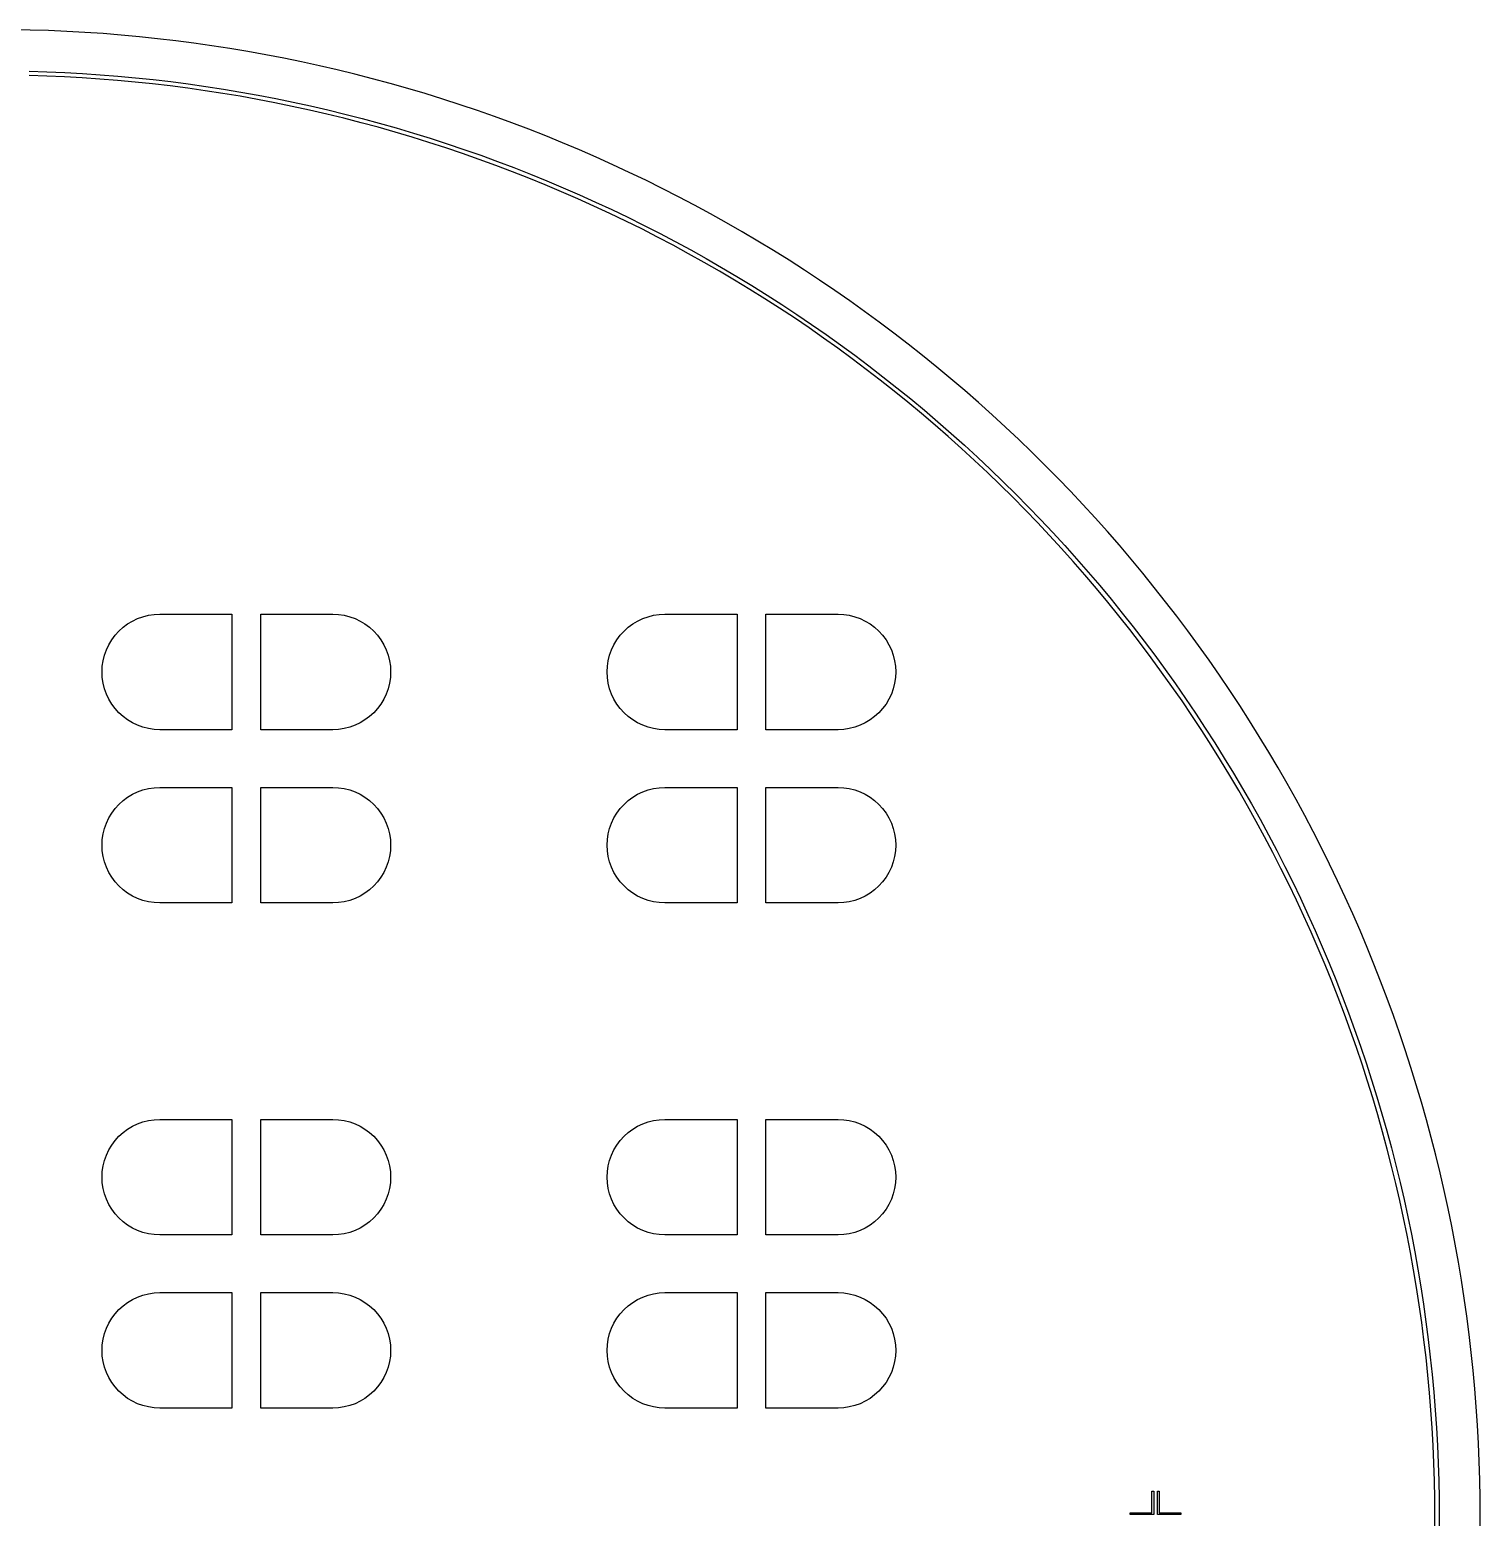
# Model space of a CAD drawing. Extents: x -17 to 84, y -19 to 84.
# Drawn here: x 33.5 to 83.8, y 32.2 to 83.7 of the extents above; entities that cross this region are included whole.
import ezdxf

# ---------------------------------------------------------------- set-up
doc = ezdxf.new("R2010")
doc.units = 0

msp = doc.modelspace()

# ---------------------------------------------------------------- linework, layer by layer
for p, q in [((33.5139, 83.7345), (32.882, 83.7461)), ((34.1456, 83.7151), (33.5139, 83.7345)), ((34.777, 83.688), (34.1456, 83.7151)), ((35.408, 83.6531), (34.777, 83.688)), ((36.0386, 83.6105), (35.408, 83.6531)), ((36.6685, 83.5601), (36.0386, 83.6105)), ((37.2979, 83.502), (36.6685, 83.5601)), ((37.9264, 83.4362), (37.2979, 83.502)), ((38.5541, 83.3627), (37.9264, 83.4362)), ((39.1809, 83.2815), (38.5541, 83.3627)), ((39.8066, 83.1926), (39.1809, 83.2815)), ((40.4312, 83.096), (39.8066, 83.1926)), ((41.0545, 82.9918), (40.4312, 83.096)), ((41.6765, 82.8799), (41.0545, 82.9918)), ((42.2971, 82.7604), (41.6765, 82.8799)), ((42.9162, 82.6333), (42.2971, 82.7604)), ((43.5337, 82.4987), (42.9162, 82.6333)), ((44.1495, 82.3564), (43.5337, 82.4987)), ((34.0876, 82.1412), (33.4752, 82.16)), ((33.4789, 82.3099), (34.0931, 82.2911)), ((34.6997, 82.1149), (34.0876, 82.1412)), ((34.0931, 82.2911), (34.7071, 82.2647)), ((35.3114, 82.081), (34.6997, 82.1149)), ((34.7071, 82.2647), (35.3206, 82.2308)), ((35.9227, 82.0397), (35.3114, 82.081)), ((35.3206, 82.2308), (35.9337, 82.1893)), ((36.5334, 81.9909), (35.9227, 82.0397)), ((35.9337, 82.1893), (36.5463, 82.1404)), ((37.1435, 81.9346), (36.5334, 81.9909)), ((36.5463, 82.1404), (37.1582, 82.0839)), ((37.7528, 81.8708), (37.1435, 81.9346)), ((37.1582, 82.0839), (37.7694, 82.0199)), ((37.7694, 82.0199), (38.3797, 81.9484)), ((38.3797, 81.9484), (38.9891, 81.8694)), ((44.7635, 82.2066), (44.1495, 82.3564)), ((45.3756, 82.0493), (44.7635, 82.2066)), ((45.9857, 81.8845), (45.3756, 82.0493)), ((38.3613, 81.7995), (37.7528, 81.8708)), ((38.9689, 81.7208), (38.3613, 81.7995)), ((39.5755, 81.6346), (38.9689, 81.7208)), ((38.9891, 81.8694), (39.5975, 81.783)), ((40.181, 81.541), (39.5755, 81.6346)), ((39.5975, 81.783), (40.2048, 81.6891)), ((40.7853, 81.44), (40.181, 81.541)), ((40.2048, 81.6891), (40.8109, 81.5878)), ((41.3883, 81.3315), (40.7853, 81.44)), ((40.8109, 81.5878), (41.4157, 81.479)), ((41.4157, 81.479), (42.0191, 81.3628)), ((46.5938, 81.7122), (45.9857, 81.8845)), ((47.1996, 81.5324), (46.5938, 81.7122)), ((47.8033, 81.3453), (47.1996, 81.5324)), ((41.9899, 81.2157), (41.3883, 81.3315)), ((42.59, 81.0925), (41.9899, 81.2157)), ((42.0191, 81.3628), (42.6211, 81.2392)), ((43.1886, 80.9619), (42.59, 81.0925)), ((42.6211, 81.2392), (43.2215, 81.1083)), ((43.7856, 80.824), (43.1886, 80.9619)), ((43.2215, 81.1083), (43.8202, 80.97)), ((43.8202, 80.97), (44.4172, 80.8243)), ((48.4046, 81.1507), (47.8033, 81.3453)), ((49.0035, 80.9488), (48.4046, 81.1507)), ((49.5998, 80.7395), (49.0035, 80.9488)), ((44.3808, 80.6788), (43.7856, 80.824)), ((44.9742, 80.5263), (44.3808, 80.6788)), ((44.4172, 80.8243), (45.0124, 80.6713)), ((45.5656, 80.3665), (44.9742, 80.5263)), ((45.0124, 80.6713), (45.6056, 80.5111)), ((45.6056, 80.5111), (46.1969, 80.3436)), ((50.1936, 80.5229), (49.5998, 80.7395)), ((50.7846, 80.2991), (50.1936, 80.5229)), ((46.1551, 80.1995), (45.5656, 80.3665)), ((46.7425, 80.0252), (46.1551, 80.1995)), ((46.1969, 80.3436), (46.786, 80.1688)), ((47.3276, 79.8438), (46.7425, 80.0252)), ((46.786, 80.1688), (47.3729, 79.9868)), ((47.3729, 79.9868), (47.9576, 79.7976)), ((51.3728, 80.0681), (50.7846, 80.2991)), ((51.9582, 79.8298), (51.3728, 80.0681)), ((47.9106, 79.6552), (47.3276, 79.8438)), ((48.4911, 79.4594), (47.9106, 79.6552)), ((47.9576, 79.7976), (48.5399, 79.6013)), ((49.0692, 79.2566), (48.4911, 79.4594)), ((48.5399, 79.6013), (49.1198, 79.3978)), ((49.1198, 79.3978), (49.6971, 79.1872)), ((52.5406, 79.5844), (51.9582, 79.8298)), ((53.1199, 79.3318), (52.5406, 79.5844)), ((49.6448, 79.0466), (49.0692, 79.2566)), ((50.2178, 78.8297), (49.6448, 79.0466)), ((49.6971, 79.1872), (50.2717, 78.9696)), ((50.2717, 78.9696), (50.8437, 78.7449)), ((53.6961, 79.0721), (53.1199, 79.3318)), ((54.2691, 78.8055), (53.6961, 79.0721)), ((50.788, 78.6057), (50.2178, 78.8297)), ((51.3555, 78.3747), (50.788, 78.6057)), ((50.8437, 78.7449), (51.4129, 78.5133)), ((51.92, 78.1367), (51.3555, 78.3747)), ((51.4129, 78.5133), (51.9791, 78.2746)), ((54.8387, 78.5317), (54.2691, 78.8055)), ((55.405, 78.2511), (54.8387, 78.5317)), ((52.4817, 77.8919), (51.92, 78.1367)), ((51.9791, 78.2746), (52.5424, 78.0291)), ((53.0402, 77.6402), (52.4817, 77.8919)), ((52.5424, 78.0291), (53.1027, 77.7766)), ((55.9677, 77.9634), (55.405, 78.2511)), ((56.5269, 77.6689), (55.9677, 77.9634)), ((53.5957, 77.3817), (53.0402, 77.6402)), ((53.1027, 77.7766), (53.6598, 77.5173)), ((54.1479, 77.1163), (53.5957, 77.3817)), ((53.6598, 77.5173), (54.2137, 77.2511)), ((57.0825, 77.3676), (56.5269, 77.6689)), ((57.6342, 77.0595), (57.0825, 77.3676)), ((54.6968, 76.8442), (54.1479, 77.1163)), ((54.2137, 77.2511), (54.7643, 76.9782)), ((55.2424, 76.5654), (54.6968, 76.8442)), ((54.7643, 76.9782), (55.3115, 76.6985)), ((58.1822, 76.7446), (57.6342, 77.0595)), ((55.7845, 76.2799), (55.2424, 76.5654)), ((55.3115, 76.6985), (55.8552, 76.4122)), ((56.323, 75.9878), (55.7845, 76.2799)), ((55.8552, 76.4122), (56.3953, 76.1192)), ((58.7263, 76.423), (58.1822, 76.7446)), ((59.2664, 76.0948), (58.7263, 76.423)), ((56.8579, 75.6891), (56.323, 75.9878)), ((56.3953, 76.1192), (56.9319, 75.8196)), ((56.9319, 75.8196), (57.4647, 75.5134)), ((59.8024, 75.7599), (59.2664, 76.0948)), ((60.3342, 75.4186), (59.8024, 75.7599)), ((57.3891, 75.3838), (56.8579, 75.6891)), ((57.9166, 75.0721), (57.3891, 75.3838)), ((57.4647, 75.5134), (57.9937, 75.2008)), ((60.8619, 75.0707), (60.3342, 75.4186)), ((58.4401, 74.7539), (57.9166, 75.0721)), ((57.9937, 75.2008), (58.5188, 74.8816)), ((58.9597, 74.4293), (58.4401, 74.7539)), ((58.5188, 74.8816), (59.04, 74.556)), ((61.3852, 74.7163), (60.8619, 75.0707)), ((61.9041, 74.3556), (61.3852, 74.7163)), ((59.4753, 74.0984), (58.9597, 74.4293)), ((59.04, 74.556), (59.5571, 74.2241)), ((59.5571, 74.2241), (60.0702, 73.8858)), ((62.4186, 73.9885), (61.9041, 74.3556)), ((59.9868, 73.7611), (59.4753, 74.0984)), ((60.4942, 73.4176), (59.9868, 73.7611)), ((60.0702, 73.8858), (60.579, 73.5413)), ((62.9285, 73.6152), (62.4186, 73.9885)), ((60.9972, 73.0679), (60.4942, 73.4176)), ((60.579, 73.5413), (61.0836, 73.1906)), ((61.0836, 73.1906), (61.5838, 72.8336)), ((63.4338, 73.2356), (62.9285, 73.6152)), ((63.9344, 72.8498), (63.4338, 73.2356)), ((61.496, 72.7121), (60.9972, 73.0679)), ((61.9903, 72.3501), (61.496, 72.7121)), ((61.5838, 72.8336), (62.0796, 72.4706)), ((64.4303, 72.458), (63.9344, 72.8498)), ((62.4801, 71.9821), (61.9903, 72.3501)), ((62.0796, 72.4706), (62.571, 72.1015)), ((64.9212, 72.06), (64.4303, 72.458)), ((62.9654, 71.6082), (62.4801, 71.9821)), ((62.571, 72.1015), (63.0577, 71.7264)), ((63.0577, 71.7264), (63.5398, 71.3454)), ((65.4073, 71.6561), (64.9212, 72.06)), ((65.8884, 71.2462), (65.4073, 71.6561)), ((63.4461, 71.2283), (62.9654, 71.6082)), ((63.9221, 70.8425), (63.4461, 71.2283)), ((63.5398, 71.3454), (64.0172, 70.9585)), ((66.3644, 70.8305), (65.8884, 71.2462)), ((64.3933, 70.451), (63.9221, 70.8425)), ((64.0172, 70.9585), (64.4899, 70.5658)), ((66.8353, 70.409), (66.3644, 70.8305)), ((64.8596, 70.0536), (64.3933, 70.451)), ((64.4899, 70.5658), (64.9576, 70.1672)), ((64.9576, 70.1672), (65.4205, 69.763)), ((67.3009, 69.9817), (66.8353, 70.409)), ((65.3211, 69.6506), (64.8596, 70.0536)), ((65.7776, 69.242), (65.3211, 69.6506)), ((65.4205, 69.763), (65.8783, 69.3531)), ((67.7613, 69.5487), (67.3009, 69.9817)), ((66.229, 68.8278), (65.7776, 69.242)), ((65.8783, 69.3531), (66.3311, 68.9377)), ((68.2164, 69.1101), (67.7613, 69.5487)), ((68.666, 68.666), (68.2164, 69.1101)), ((66.6753, 68.408), (66.229, 68.8278)), ((66.3311, 68.9377), (66.7787, 68.5167)), ((69.1101, 68.2164), (68.666, 68.666)), ((67.1164, 67.9828), (66.6753, 68.408)), ((66.7787, 68.5167), (67.2212, 68.0902)), ((67.2212, 68.0902), (67.6584, 67.6584)), ((69.5487, 67.7613), (69.1101, 68.2164)), ((67.5523, 67.5523), (67.1164, 67.9828)), ((67.9828, 67.1164), (67.5523, 67.5523)), ((67.6584, 67.6584), (68.0902, 67.2212)), ((69.9817, 67.3009), (69.5487, 67.7613)), ((68.408, 66.6753), (67.9828, 67.1164)), ((68.0902, 67.2212), (68.5167, 66.7787)), ((70.409, 66.8353), (69.9817, 67.3009)), ((68.8278, 66.229), (68.408, 66.6753)), ((68.5167, 66.7787), (68.9377, 66.3311)), ((70.8305, 66.3644), (70.409, 66.8353)), ((69.242, 65.7776), (68.8278, 66.229)), ((68.9377, 66.3311), (69.3531, 65.8783)), ((71.2462, 65.8884), (70.8305, 66.3644)), ((69.6506, 65.3211), (69.242, 65.7776)), ((69.3531, 65.8783), (69.763, 65.4205)), ((71.6561, 65.4073), (71.2462, 65.8884)), ((70.0536, 64.8596), (69.6506, 65.3211)), ((69.763, 65.4205), (70.1672, 64.9576)), ((70.1672, 64.9576), (70.5658, 64.4899)), ((72.06, 64.9212), (71.6561, 65.4073)), ((70.451, 64.3933), (70.0536, 64.8596)), ((70.5658, 64.4899), (70.9585, 64.0172)), ((72.458, 64.4303), (72.06, 64.9212)), ((72.8498, 63.9344), (72.458, 64.4303)), ((70.8425, 63.9221), (70.451, 64.3933)), ((71.2283, 63.4461), (70.8425, 63.9221)), ((70.9585, 64.0172), (71.3454, 63.5398)), ((73.2356, 63.4338), (72.8498, 63.9344)), ((37.2346, 63.3477), (37.4194, 63.4139)), ((37.4194, 63.4139), (37.6098, 63.4616)), ((37.6098, 63.4616), (37.804, 63.4904)), ((37.804, 63.4904), (38, 63.5)), ((38, 63.5), (40.5, 63.5)), ((40.5, 63.5), (40.5, 59.5)), ((41.5, 59.5), (41.5, 63.5)), ((41.5, 63.5), (44, 63.5)), ((44, 63.5), (44.196, 63.4904)), ((44.196, 63.4904), (44.3902, 63.4616)), ((44.3902, 63.4616), (44.5806, 63.4139)), ((44.5806, 63.4139), (44.7654, 63.3477)), ((54.7346, 63.3477), (54.9194, 63.4139)), ((54.9194, 63.4139), (55.1098, 63.4616)), ((55.1098, 63.4616), (55.304, 63.4904)), ((55.304, 63.4904), (55.5, 63.5)), ((55.5, 63.5), (58, 63.5)), ((58, 63.5), (58, 59.5)), ((59, 59.5), (59, 63.5)), ((59, 63.5), (61.5, 63.5)), ((61.5, 63.5), (61.696, 63.4904)), ((61.696, 63.4904), (61.8902, 63.4616)), ((61.8902, 63.4616), (62.0806, 63.4139)), ((62.0806, 63.4139), (62.2654, 63.3477)), ((71.6082, 62.9654), (71.2283, 63.4461)), ((71.3454, 63.5398), (71.7264, 63.0577)), ((73.6152, 62.9285), (73.2356, 63.4338)), ((36.454, 62.7688), (36.5858, 62.9142)), ((36.5858, 62.9142), (36.7312, 63.046)), ((36.7312, 63.046), (36.8889, 63.1629)), ((36.8889, 63.1629), (37.0572, 63.2638)), ((37.0572, 63.2638), (37.2346, 63.3477)), ((44.7654, 63.3477), (44.9428, 63.2638)), ((44.9428, 63.2638), (45.1111, 63.1629)), ((45.1111, 63.1629), (45.2688, 63.046)), ((45.2688, 63.046), (45.4142, 62.9142)), ((45.4142, 62.9142), (45.546, 62.7688)), ((53.954, 62.7688), (54.0858, 62.9142)), ((54.0858, 62.9142), (54.2312, 63.046)), ((54.2312, 63.046), (54.3889, 63.1629)), ((54.3889, 63.1629), (54.5572, 63.2638)), ((54.5572, 63.2638), (54.7346, 63.3477)), ((62.2654, 63.3477), (62.4428, 63.2638)), ((62.4428, 63.2638), (62.6111, 63.1629)), ((62.6111, 63.1629), (62.7688, 63.046)), ((62.7688, 63.046), (62.9142, 62.9142)), ((62.9142, 62.9142), (63.046, 62.7688)), ((71.9821, 62.4801), (71.6082, 62.9654)), ((71.7264, 63.0577), (72.1015, 62.571)), ((73.9885, 62.4186), (73.6152, 62.9285)), ((36.1523, 62.2654), (36.2362, 62.4428)), ((36.2362, 62.4428), (36.3371, 62.6111)), ((36.3371, 62.6111), (36.454, 62.7688)), ((45.546, 62.7688), (45.6629, 62.6111)), ((45.6629, 62.6111), (45.7638, 62.4428)), ((45.7638, 62.4428), (45.8477, 62.2654)), ((53.6523, 62.2654), (53.7362, 62.4428)), ((53.7362, 62.4428), (53.8371, 62.6111)), ((53.8371, 62.6111), (53.954, 62.7688)), ((63.046, 62.7688), (63.1629, 62.6111)), ((63.1629, 62.6111), (63.2638, 62.4428)), ((63.2638, 62.4428), (63.3477, 62.2654)), ((72.3501, 61.9903), (71.9821, 62.4801)), ((72.1015, 62.571), (72.4706, 62.0796)), ((74.3556, 61.9041), (73.9885, 62.4186)), ((36.0096, 61.696), (36.0384, 61.8902)), ((36.0384, 61.8902), (36.0861, 62.0806)), ((36.0861, 62.0806), (36.1523, 62.2654)), ((45.8477, 62.2654), (45.9139, 62.0806)), ((45.9139, 62.0806), (45.9616, 61.8902)), ((45.9616, 61.8902), (45.9904, 61.696)), ((53.5096, 61.696), (53.5384, 61.8902)), ((53.5384, 61.8902), (53.5861, 62.0806)), ((53.5861, 62.0806), (53.6523, 62.2654)), ((63.3477, 62.2654), (63.4139, 62.0806)), ((63.4139, 62.0806), (63.4616, 61.8902)), ((63.4616, 61.8902), (63.4904, 61.696)), ((72.7121, 61.496), (72.3501, 61.9903)), ((72.4706, 62.0796), (72.8336, 61.5838)), ((74.7163, 61.3852), (74.3556, 61.9041)), ((36, 61.5), (36.0096, 61.696)), ((36.0096, 61.304), (36, 61.5)), ((45.9904, 61.696), (46, 61.5)), ((46, 61.5), (45.9904, 61.304)), ((53.5, 61.5), (53.5096, 61.696)), ((53.5096, 61.304), (53.5, 61.5)), ((63.4904, 61.696), (63.5, 61.5)), ((63.5, 61.5), (63.4904, 61.304)), ((73.0679, 60.9972), (72.7121, 61.496)), ((72.8336, 61.5838), (73.1906, 61.0836)), ((75.0707, 60.8619), (74.7163, 61.3852)), ((36.0384, 61.1098), (36.0096, 61.304)), ((36.0861, 60.9194), (36.0384, 61.1098)), ((36.1523, 60.7346), (36.0861, 60.9194)), ((45.9139, 60.9194), (45.8477, 60.7346)), ((45.9616, 61.1098), (45.9139, 60.9194)), ((45.9904, 61.304), (45.9616, 61.1098)), ((53.5384, 61.1098), (53.5096, 61.304)), ((53.5861, 60.9194), (53.5384, 61.1098)), ((53.6523, 60.7346), (53.5861, 60.9194)), ((63.4139, 60.9194), (63.3477, 60.7346)), ((63.4616, 61.1098), (63.4139, 60.9194)), ((63.4904, 61.304), (63.4616, 61.1098)), ((73.4176, 60.4942), (73.0679, 60.9972)), ((73.1906, 61.0836), (73.5413, 60.579)), ((75.4186, 60.3342), (75.0707, 60.8619)), ((36.2362, 60.5572), (36.1523, 60.7346)), ((36.3371, 60.3889), (36.2362, 60.5572)), ((36.454, 60.2312), (36.3371, 60.3889)), ((45.6629, 60.3889), (45.546, 60.2312)), ((45.7638, 60.5572), (45.6629, 60.3889)), ((45.8477, 60.7346), (45.7638, 60.5572)), ((53.7362, 60.5572), (53.6523, 60.7346)), ((53.8371, 60.3889), (53.7362, 60.5572)), ((53.954, 60.2312), (53.8371, 60.3889)), ((63.1629, 60.3889), (63.046, 60.2312)), ((63.2638, 60.5572), (63.1629, 60.3889)), ((63.3477, 60.7346), (63.2638, 60.5572)), ((73.7611, 59.9868), (73.4176, 60.4942)), ((73.5413, 60.579), (73.8858, 60.0702)), ((75.7599, 59.8024), (75.4186, 60.3342)), ((36.5858, 60.0858), (36.454, 60.2312)), ((36.7312, 59.954), (36.5858, 60.0858)), ((36.8889, 59.8371), (36.7312, 59.954)), ((37.0572, 59.7362), (36.8889, 59.8371)), ((45.1111, 59.8371), (44.9428, 59.7362)), ((45.2688, 59.954), (45.1111, 59.8371)), ((45.4142, 60.0858), (45.2688, 59.954)), ((45.546, 60.2312), (45.4142, 60.0858)), ((54.0858, 60.0858), (53.954, 60.2312)), ((54.2312, 59.954), (54.0858, 60.0858)), ((54.3889, 59.8371), (54.2312, 59.954)), ((54.5572, 59.7362), (54.3889, 59.8371)), ((62.6111, 59.8371), (62.4428, 59.7362)), ((62.7688, 59.954), (62.6111, 59.8371)), ((62.9142, 60.0858), (62.7688, 59.954)), ((63.046, 60.2312), (62.9142, 60.0858)), ((74.0984, 59.4753), (73.7611, 59.9868)), ((73.8858, 60.0702), (74.2241, 59.5571)), ((76.0948, 59.2664), (75.7599, 59.8024)), ((37.2346, 59.6523), (37.0572, 59.7362)), ((37.4194, 59.5861), (37.2346, 59.6523)), ((37.6098, 59.5384), (37.4194, 59.5861)), ((37.804, 59.5096), (37.6098, 59.5384)), ((38, 59.5), (37.804, 59.5096)), ((40.5, 59.5), (38, 59.5)), ((44, 59.5), (41.5, 59.5)), ((44.196, 59.5096), (44, 59.5)), ((44.3902, 59.5384), (44.196, 59.5096)), ((44.5806, 59.5861), (44.3902, 59.5384)), ((44.7654, 59.6523), (44.5806, 59.5861)), ((44.9428, 59.7362), (44.7654, 59.6523)), ((54.7346, 59.6523), (54.5572, 59.7362)), ((54.9194, 59.5861), (54.7346, 59.6523)), ((55.1098, 59.5384), (54.9194, 59.5861)), ((55.304, 59.5096), (55.1098, 59.5384)), ((55.5, 59.5), (55.304, 59.5096)), ((58, 59.5), (55.5, 59.5)), ((61.5, 59.5), (59, 59.5)), ((61.696, 59.5096), (61.5, 59.5)), ((61.8902, 59.5384), (61.696, 59.5096)), ((62.0806, 59.5861), (61.8902, 59.5384)), ((62.2654, 59.6523), (62.0806, 59.5861)), ((62.4428, 59.7362), (62.2654, 59.6523)), ((74.4293, 58.9597), (74.0984, 59.4753)), ((74.2241, 59.5571), (74.556, 59.04)), ((76.423, 58.7263), (76.0948, 59.2664)), ((74.7539, 58.4401), (74.4293, 58.9597)), ((74.556, 59.04), (74.8816, 58.5188)), ((75.0721, 57.9166), (74.7539, 58.4401)), ((74.8816, 58.5188), (75.2008, 57.9937)), ((76.7446, 58.1822), (76.423, 58.7263)), ((75.3838, 57.3891), (75.0721, 57.9166)), ((75.2008, 57.9937), (75.5134, 57.4647)), ((77.0595, 57.6342), (76.7446, 58.1822)), ((36.8889, 57.1629), (37.0572, 57.2638)), ((37.0572, 57.2638), (37.2346, 57.3477)), ((37.2346, 57.3477), (37.4194, 57.4139)), ((37.4194, 57.4139), (37.6098, 57.4616)), ((37.6098, 57.4616), (37.804, 57.4904)), ((37.804, 57.4904), (38, 57.5)), ((38, 57.5), (40.5, 57.5)), ((40.5, 57.5), (40.5, 53.5)), ((41.5, 53.5), (41.5, 57.5)), ((41.5, 57.5), (44, 57.5)), ((44, 57.5), (44.196, 57.4904)), ((44.196, 57.4904), (44.3902, 57.4616)), ((44.3902, 57.4616), (44.5806, 57.4139)), ((44.5806, 57.4139), (44.7654, 57.3477)), ((44.7654, 57.3477), (44.9428, 57.2638)), ((44.9428, 57.2638), (45.1111, 57.1629)), ((54.3889, 57.1629), (54.5572, 57.2638)), ((54.5572, 57.2638), (54.7346, 57.3477)), ((54.7346, 57.3477), (54.9194, 57.4139)), ((54.9194, 57.4139), (55.1098, 57.4616)), ((55.1098, 57.4616), (55.304, 57.4904)), ((55.304, 57.4904), (55.5, 57.5)), ((55.5, 57.5), (58, 57.5)), ((58, 57.5), (58, 53.5)), ((59, 53.5), (59, 57.5)), ((59, 57.5), (61.5, 57.5)), ((61.5, 57.5), (61.696, 57.4904)), ((61.696, 57.4904), (61.8902, 57.4616)), ((61.8902, 57.4616), (62.0806, 57.4139)), ((62.0806, 57.4139), (62.2654, 57.3477)), ((62.2654, 57.3477), (62.4428, 57.2638)), ((62.4428, 57.2638), (62.6111, 57.1629)), ((75.6891, 56.8579), (75.3838, 57.3891)), ((75.5134, 57.4647), (75.8196, 56.9319)), ((77.3676, 57.0825), (77.0595, 57.6342)), ((36.3371, 56.6111), (36.454, 56.7688)), ((36.454, 56.7688), (36.5858, 56.9142)), ((36.5858, 56.9142), (36.7312, 57.046)), ((36.7312, 57.046), (36.8889, 57.1629)), ((45.1111, 57.1629), (45.2688, 57.046)), ((45.2688, 57.046), (45.4142, 56.9142)), ((45.4142, 56.9142), (45.546, 56.7688)), ((45.546, 56.7688), (45.6629, 56.6111)), ((53.8371, 56.6111), (53.954, 56.7688)), ((53.954, 56.7688), (54.0858, 56.9142)), ((54.0858, 56.9142), (54.2312, 57.046)), ((54.2312, 57.046), (54.3889, 57.1629)), ((62.6111, 57.1629), (62.7688, 57.046)), ((62.7688, 57.046), (62.9142, 56.9142)), ((62.9142, 56.9142), (63.046, 56.7688)), ((63.046, 56.7688), (63.1629, 56.6111)), ((75.9878, 56.323), (75.6891, 56.8579)), ((75.8196, 56.9319), (76.1192, 56.3953)), ((77.6689, 56.5269), (77.3676, 57.0825)), ((36.0861, 56.0806), (36.1523, 56.2654)), ((36.1523, 56.2654), (36.2362, 56.4428)), ((36.2362, 56.4428), (36.3371, 56.6111)), ((45.6629, 56.6111), (45.7638, 56.4428)), ((45.7638, 56.4428), (45.8477, 56.2654)), ((45.8477, 56.2654), (45.9139, 56.0806)), ((53.5861, 56.0806), (53.6523, 56.2654)), ((53.6523, 56.2654), (53.7362, 56.4428)), ((53.7362, 56.4428), (53.8371, 56.6111)), ((63.1629, 56.6111), (63.2638, 56.4428)), ((63.2638, 56.4428), (63.3477, 56.2654)), ((63.3477, 56.2654), (63.4139, 56.0806)), ((76.2799, 55.7845), (75.9878, 56.323)), ((76.1192, 56.3953), (76.4122, 55.8552)), ((77.9634, 55.9677), (77.6689, 56.5269)), ((36, 55.5), (36.0096, 55.696)), ((36.0096, 55.696), (36.0384, 55.8902)), ((36.0384, 55.8902), (36.0861, 56.0806)), ((45.9139, 56.0806), (45.9616, 55.8902)), ((45.9616, 55.8902), (45.9904, 55.696)), ((45.9904, 55.696), (46, 55.5)), ((53.5, 55.5), (53.5096, 55.696)), ((53.5096, 55.696), (53.5384, 55.8902)), ((53.5384, 55.8902), (53.5861, 56.0806)), ((63.4139, 56.0806), (63.4616, 55.8902)), ((63.4616, 55.8902), (63.4904, 55.696)), ((63.4904, 55.696), (63.5, 55.5)), ((76.5654, 55.2424), (76.2799, 55.7845)), ((76.4122, 55.8552), (76.6985, 55.3115)), ((78.2511, 55.405), (77.9634, 55.9677)), ((36.0096, 55.304), (36, 55.5)), ((36.0384, 55.1098), (36.0096, 55.304)), ((45.9904, 55.304), (45.9616, 55.1098)), ((46, 55.5), (45.9904, 55.304)), ((53.5096, 55.304), (53.5, 55.5)), ((53.5384, 55.1098), (53.5096, 55.304)), ((63.4904, 55.304), (63.4616, 55.1098)), ((63.5, 55.5), (63.4904, 55.304)), ((76.8442, 54.6968), (76.5654, 55.2424)), ((76.6985, 55.3115), (76.9782, 54.7643)), ((78.5317, 54.8387), (78.2511, 55.405)), ((36.0861, 54.9194), (36.0384, 55.1098)), ((36.1523, 54.7346), (36.0861, 54.9194)), ((36.2362, 54.5572), (36.1523, 54.7346)), ((45.8477, 54.7346), (45.7638, 54.5572)), ((45.9139, 54.9194), (45.8477, 54.7346)), ((45.9616, 55.1098), (45.9139, 54.9194)), ((53.5861, 54.9194), (53.5384, 55.1098)), ((53.6523, 54.7346), (53.5861, 54.9194)), ((53.7362, 54.5572), (53.6523, 54.7346)), ((63.3477, 54.7346), (63.2638, 54.5572)), ((63.4139, 54.9194), (63.3477, 54.7346)), ((63.4616, 55.1098), (63.4139, 54.9194)), ((77.1163, 54.1479), (76.8442, 54.6968)), ((76.9782, 54.7643), (77.2511, 54.2137)), ((78.8055, 54.2691), (78.5317, 54.8387)), ((36.3371, 54.3889), (36.2362, 54.5572)), ((36.454, 54.2312), (36.3371, 54.3889)), ((36.5858, 54.0858), (36.454, 54.2312)), ((45.546, 54.2312), (45.4142, 54.0858)), ((45.6629, 54.3889), (45.546, 54.2312)), ((45.7638, 54.5572), (45.6629, 54.3889)), ((53.8371, 54.3889), (53.7362, 54.5572)), ((53.954, 54.2312), (53.8371, 54.3889)), ((54.0858, 54.0858), (53.954, 54.2312)), ((63.046, 54.2312), (62.9142, 54.0858)), ((63.1629, 54.3889), (63.046, 54.2312)), ((63.2638, 54.5572), (63.1629, 54.3889)), ((77.3817, 53.5957), (77.1163, 54.1479)), ((77.2511, 54.2137), (77.5173, 53.6598)), ((79.0721, 53.6961), (78.8055, 54.2691)), ((36.7312, 53.954), (36.5858, 54.0858)), ((36.8889, 53.8371), (36.7312, 53.954)), ((37.0572, 53.7362), (36.8889, 53.8371)), ((37.2346, 53.6523), (37.0572, 53.7362)), ((37.4194, 53.5861), (37.2346, 53.6523)), ((44.7654, 53.6523), (44.5806, 53.5861)), ((44.9428, 53.7362), (44.7654, 53.6523)), ((45.1111, 53.8371), (44.9428, 53.7362)), ((45.2688, 53.954), (45.1111, 53.8371)), ((45.4142, 54.0858), (45.2688, 53.954)), ((54.2312, 53.954), (54.0858, 54.0858)), ((54.3889, 53.8371), (54.2312, 53.954)), ((54.5572, 53.7362), (54.3889, 53.8371)), ((54.7346, 53.6523), (54.5572, 53.7362)), ((54.9194, 53.5861), (54.7346, 53.6523)), ((62.2654, 53.6523), (62.0806, 53.5861)), ((62.4428, 53.7362), (62.2654, 53.6523)), ((62.6111, 53.8371), (62.4428, 53.7362)), ((62.7688, 53.954), (62.6111, 53.8371)), ((62.9142, 54.0858), (62.7688, 53.954)), ((77.6402, 53.0402), (77.3817, 53.5957)), ((77.5173, 53.6598), (77.7766, 53.1027)), ((79.3318, 53.1199), (79.0721, 53.6961)), ((37.6098, 53.5384), (37.4194, 53.5861)), ((37.804, 53.5096), (37.6098, 53.5384)), ((38, 53.5), (37.804, 53.5096)), ((40.5, 53.5), (38, 53.5)), ((44, 53.5), (41.5, 53.5)), ((44.196, 53.5096), (44, 53.5)), ((44.3902, 53.5384), (44.196, 53.5096)), ((44.5806, 53.5861), (44.3902, 53.5384)), ((55.1098, 53.5384), (54.9194, 53.5861)), ((55.304, 53.5096), (55.1098, 53.5384)), ((55.5, 53.5), (55.304, 53.5096)), ((58, 53.5), (55.5, 53.5)), ((61.5, 53.5), (59, 53.5)), ((61.696, 53.5096), (61.5, 53.5)), ((61.8902, 53.5384), (61.696, 53.5096)), ((62.0806, 53.5861), (61.8902, 53.5384)), ((77.7766, 53.1027), (78.0291, 52.5424)), ((79.5844, 52.5406), (79.3318, 53.1199)), ((77.8919, 52.4817), (77.6402, 53.0402)), ((78.1367, 51.92), (77.8919, 52.4817)), ((78.0291, 52.5424), (78.2746, 51.9791)), ((79.8298, 51.9582), (79.5844, 52.5406)), ((78.3747, 51.3555), (78.1367, 51.92)), ((78.2746, 51.9791), (78.5133, 51.4129)), ((80.0681, 51.3728), (79.8298, 51.9582)), ((78.6057, 50.788), (78.3747, 51.3555)), ((78.5133, 51.4129), (78.7449, 50.8437)), ((80.2991, 50.7846), (80.0681, 51.3728)), ((78.8297, 50.2178), (78.6057, 50.788)), ((78.7449, 50.8437), (78.9696, 50.2717)), ((80.5229, 50.1936), (80.2991, 50.7846)), ((79.0466, 49.6448), (78.8297, 50.2178)), ((78.9696, 50.2717), (79.1872, 49.6971)), ((80.7395, 49.5998), (80.5229, 50.1936)), ((79.2566, 49.0692), (79.0466, 49.6448)), ((79.1872, 49.6971), (79.3978, 49.1198)), ((80.9488, 49.0035), (80.7395, 49.5998)), ((79.4594, 48.4911), (79.2566, 49.0692)), ((79.3978, 49.1198), (79.6013, 48.5399)), ((81.1507, 48.4046), (80.9488, 49.0035)), ((79.6552, 47.9106), (79.4594, 48.4911)), ((79.6013, 48.5399), (79.7976, 47.9576)), ((79.7976, 47.9576), (79.9868, 47.3729)), ((81.3453, 47.8033), (81.1507, 48.4046)), ((79.8438, 47.3276), (79.6552, 47.9106)), ((81.5324, 47.1996), (81.3453, 47.8033)), ((80.0252, 46.7425), (79.8438, 47.3276)), ((79.9868, 47.3729), (80.1688, 46.786)), ((81.7122, 46.5938), (81.5324, 47.1996)), ((80.1995, 46.1551), (80.0252, 46.7425)), ((80.1688, 46.786), (80.3436, 46.1969)), ((81.8845, 45.9857), (81.7122, 46.5938)), ((37.2346, 45.8477), (37.4194, 45.9139)), ((37.4194, 45.9139), (37.6098, 45.9616)), ((37.6098, 45.9616), (37.804, 45.9904)), ((37.804, 45.9904), (38, 46)), ((38, 46), (40.5, 46)), ((40.5, 46), (40.5, 42)), ((41.5, 42), (41.5, 46)), ((41.5, 46), (44, 46)), ((44, 46), (44.196, 45.9904)), ((44.196, 45.9904), (44.3902, 45.9616)), ((44.3902, 45.9616), (44.5806, 45.9139)), ((44.5806, 45.9139), (44.7654, 45.8477)), ((54.7346, 45.8477), (54.9194, 45.9139)), ((54.9194, 45.9139), (55.1098, 45.9616)), ((55.1098, 45.9616), (55.304, 45.9904)), ((55.304, 45.9904), (55.5, 46)), ((55.5, 46), (58, 46)), ((58, 46), (58, 42)), ((59, 42), (59, 46)), ((59, 46), (61.5, 46)), ((61.5, 46), (61.696, 45.9904)), ((61.696, 45.9904), (61.8902, 45.9616)), ((61.8902, 45.9616), (62.0806, 45.9139)), ((62.0806, 45.9139), (62.2654, 45.8477)), ((80.3665, 45.5656), (80.1995, 46.1551)), ((80.3436, 46.1969), (80.5111, 45.6056)), ((82.0493, 45.3756), (81.8845, 45.9857)), ((36.454, 45.2688), (36.5858, 45.4142)), ((36.5858, 45.4142), (36.7312, 45.546)), ((36.7312, 45.546), (36.8889, 45.6629)), ((36.8889, 45.6629), (37.0572, 45.7638)), ((37.0572, 45.7638), (37.2346, 45.8477)), ((44.7654, 45.8477), (44.9428, 45.7638)), ((44.9428, 45.7638), (45.1111, 45.6629)), ((45.1111, 45.6629), (45.2688, 45.546)), ((45.2688, 45.546), (45.4142, 45.4142)), ((45.4142, 45.4142), (45.546, 45.2688)), ((53.954, 45.2688), (54.0858, 45.4142)), ((54.0858, 45.4142), (54.2312, 45.546)), ((54.2312, 45.546), (54.3889, 45.6629)), ((54.3889, 45.6629), (54.5572, 45.7638)), ((54.5572, 45.7638), (54.7346, 45.8477)), ((62.2654, 45.8477), (62.4428, 45.7638)), ((62.4428, 45.7638), (62.6111, 45.6629)), ((62.6111, 45.6629), (62.7688, 45.546)), ((62.7688, 45.546), (62.9142, 45.4142)), ((62.9142, 45.4142), (63.046, 45.2688)), ((80.5263, 44.9742), (80.3665, 45.5656)), ((80.5111, 45.6056), (80.6713, 45.0124)), ((82.2066, 44.7635), (82.0493, 45.3756)), ((36.1523, 44.7654), (36.2362, 44.9428)), ((36.2362, 44.9428), (36.3371, 45.1111)), ((36.3371, 45.1111), (36.454, 45.2688)), ((45.546, 45.2688), (45.6629, 45.1111)), ((45.6629, 45.1111), (45.7638, 44.9428)), ((45.7638, 44.9428), (45.8477, 44.7654)), ((53.6523, 44.7654), (53.7362, 44.9428)), ((53.7362, 44.9428), (53.8371, 45.1111)), ((53.8371, 45.1111), (53.954, 45.2688)), ((63.046, 45.2688), (63.1629, 45.1111)), ((63.1629, 45.1111), (63.2638, 44.9428)), ((63.2638, 44.9428), (63.3477, 44.7654)), ((80.6788, 44.3808), (80.5263, 44.9742)), ((80.6713, 45.0124), (80.8243, 44.4172)), ((36.0096, 44.196), (36.0384, 44.3902)), ((36.0384, 44.3902), (36.0861, 44.5806)), ((36.0861, 44.5806), (36.1523, 44.7654)), ((45.8477, 44.7654), (45.9139, 44.5806)), ((45.9139, 44.5806), (45.9616, 44.3902)), ((45.9616, 44.3902), (45.9904, 44.196)), ((53.5096, 44.196), (53.5384, 44.3902)), ((53.5384, 44.3902), (53.5861, 44.5806)), ((53.5861, 44.5806), (53.6523, 44.7654)), ((63.3477, 44.7654), (63.4139, 44.5806)), ((63.4139, 44.5806), (63.4616, 44.3902)), ((63.4616, 44.3902), (63.4904, 44.196)), ((80.824, 43.7856), (80.6788, 44.3808)), ((80.8243, 44.4172), (80.97, 43.8202)), ((82.3564, 44.1495), (82.2066, 44.7635)), ((36, 44), (36.0096, 44.196)), ((36.0096, 43.804), (36, 44)), ((36.0384, 43.6098), (36.0096, 43.804)), ((45.9904, 43.804), (45.9616, 43.6098)), ((45.9904, 44.196), (46, 44)), ((46, 44), (45.9904, 43.804)), ((53.5, 44), (53.5096, 44.196)), ((53.5096, 43.804), (53.5, 44)), ((53.5384, 43.6098), (53.5096, 43.804)), ((63.4904, 43.804), (63.4616, 43.6098)), ((63.4904, 44.196), (63.5, 44)), ((63.5, 44), (63.4904, 43.804)), ((80.97, 43.8202), (81.1083, 43.2215)), ((82.4987, 43.5337), (82.3564, 44.1495)), ((36.0861, 43.4194), (36.0384, 43.6098)), ((36.1523, 43.2346), (36.0861, 43.4194)), ((45.9139, 43.4194), (45.8477, 43.2346)), ((45.9616, 43.6098), (45.9139, 43.4194)), ((53.5861, 43.4194), (53.5384, 43.6098)), ((53.6523, 43.2346), (53.5861, 43.4194)), ((63.4139, 43.4194), (63.3477, 43.2346)), ((63.4616, 43.6098), (63.4139, 43.4194)), ((80.9619, 43.1886), (80.824, 43.7856)), ((82.6333, 42.9162), (82.4987, 43.5337)), ((36.2362, 43.0572), (36.1523, 43.2346)), ((36.3371, 42.8889), (36.2362, 43.0572)), ((36.454, 42.7312), (36.3371, 42.8889)), ((45.6629, 42.8889), (45.546, 42.7312)), ((45.7638, 43.0572), (45.6629, 42.8889)), ((45.8477, 43.2346), (45.7638, 43.0572)), ((53.7362, 43.0572), (53.6523, 43.2346)), ((53.8371, 42.8889), (53.7362, 43.0572)), ((53.954, 42.7312), (53.8371, 42.8889)), ((63.1629, 42.8889), (63.046, 42.7312)), ((63.2638, 43.0572), (63.1629, 42.8889)), ((63.3477, 43.2346), (63.2638, 43.0572)), ((81.0925, 42.59), (80.9619, 43.1886)), ((81.1083, 43.2215), (81.2392, 42.6211)), ((82.7604, 42.2971), (82.6333, 42.9162)), ((36.5858, 42.5858), (36.454, 42.7312)), ((36.7312, 42.454), (36.5858, 42.5858)), ((36.8889, 42.3371), (36.7312, 42.454)), ((37.0572, 42.2362), (36.8889, 42.3371)), ((45.1111, 42.3371), (44.9428, 42.2362)), ((45.2688, 42.454), (45.1111, 42.3371)), ((45.4142, 42.5858), (45.2688, 42.454)), ((45.546, 42.7312), (45.4142, 42.5858)), ((54.0858, 42.5858), (53.954, 42.7312)), ((54.2312, 42.454), (54.0858, 42.5858)), ((54.3889, 42.3371), (54.2312, 42.454)), ((54.5572, 42.2362), (54.3889, 42.3371)), ((62.6111, 42.3371), (62.4428, 42.2362)), ((62.7688, 42.454), (62.6111, 42.3371)), ((62.9142, 42.5858), (62.7688, 42.454)), ((63.046, 42.7312), (62.9142, 42.5858)), ((81.2157, 41.9899), (81.0925, 42.59)), ((81.2392, 42.6211), (81.3628, 42.0191)), ((82.8799, 41.6765), (82.7604, 42.2971)), ((37.2346, 42.1523), (37.0572, 42.2362)), ((37.4194, 42.0861), (37.2346, 42.1523)), ((37.6098, 42.0384), (37.4194, 42.0861)), ((37.804, 42.0096), (37.6098, 42.0384)), ((38, 42), (37.804, 42.0096)), ((40.5, 42), (38, 42)), ((44, 42), (41.5, 42)), ((44.196, 42.0096), (44, 42)), ((44.3902, 42.0384), (44.196, 42.0096)), ((44.5806, 42.0861), (44.3902, 42.0384)), ((44.7654, 42.1523), (44.5806, 42.0861)), ((44.9428, 42.2362), (44.7654, 42.1523)), ((54.7346, 42.1523), (54.5572, 42.2362)), ((54.9194, 42.0861), (54.7346, 42.1523)), ((55.1098, 42.0384), (54.9194, 42.0861)), ((55.304, 42.0096), (55.1098, 42.0384)), ((55.5, 42), (55.304, 42.0096)), ((58, 42), (55.5, 42)), ((61.5, 42), (59, 42)), ((61.696, 42.0096), (61.5, 42)), ((61.8902, 42.0384), (61.696, 42.0096)), ((62.0806, 42.0861), (61.8902, 42.0384)), ((62.2654, 42.1523), (62.0806, 42.0861)), ((62.4428, 42.2362), (62.2654, 42.1523)), ((81.3315, 41.3883), (81.2157, 41.9899)), ((81.3628, 42.0191), (81.479, 41.4157)), ((81.44, 40.7853), (81.3315, 41.3883)), ((81.479, 41.4157), (81.5878, 40.8109)), ((82.9918, 41.0545), (82.8799, 41.6765)), ((81.541, 40.181), (81.44, 40.7853)), ((81.5878, 40.8109), (81.6891, 40.2048)), ((83.096, 40.4312), (82.9918, 41.0545)), ((81.6891, 40.2048), (81.783, 39.5975)), ((83.1926, 39.8066), (83.096, 40.4312)), ((36.8889, 39.6629), (37.0572, 39.7638)), ((37.0572, 39.7638), (37.2346, 39.8477)), ((37.2346, 39.8477), (37.4194, 39.9139)), ((37.4194, 39.9139), (37.6098, 39.9616)), ((37.6098, 39.9616), (37.804, 39.9904)), ((37.804, 39.9904), (38, 40)), ((38, 40), (40.5, 40)), ((40.5, 40), (40.5, 36)), ((41.5, 36), (41.5, 40)), ((41.5, 40), (44, 40)), ((44, 40), (44.196, 39.9904)), ((44.196, 39.9904), (44.3902, 39.9616)), ((44.3902, 39.9616), (44.5806, 39.9139)), ((44.5806, 39.9139), (44.7654, 39.8477)), ((44.7654, 39.8477), (44.9428, 39.7638)), ((44.9428, 39.7638), (45.1111, 39.6629)), ((54.3889, 39.6629), (54.5572, 39.7638)), ((54.5572, 39.7638), (54.7346, 39.8477)), ((54.7346, 39.8477), (54.9194, 39.9139)), ((54.9194, 39.9139), (55.1098, 39.9616)), ((55.1098, 39.9616), (55.304, 39.9904)), ((55.304, 39.9904), (55.5, 40)), ((55.5, 40), (58, 40)), ((58, 40), (58, 36)), ((59, 36), (59, 40)), ((59, 40), (61.5, 40)), ((61.5, 40), (61.696, 39.9904)), ((61.696, 39.9904), (61.8902, 39.9616)), ((61.8902, 39.9616), (62.0806, 39.9139)), ((62.0806, 39.9139), (62.2654, 39.8477)), ((62.2654, 39.8477), (62.4428, 39.7638)), ((62.4428, 39.7638), (62.6111, 39.6629)), ((81.6346, 39.5755), (81.541, 40.181)), ((83.2815, 39.1809), (83.1926, 39.8066)), ((36.3371, 39.1111), (36.454, 39.2688)), ((36.454, 39.2688), (36.5858, 39.4142)), ((36.5858, 39.4142), (36.7312, 39.546)), ((36.7312, 39.546), (36.8889, 39.6629)), ((45.1111, 39.6629), (45.2688, 39.546)), ((45.2688, 39.546), (45.4142, 39.4142)), ((45.4142, 39.4142), (45.546, 39.2688)), ((45.546, 39.2688), (45.6629, 39.1111)), ((53.8371, 39.1111), (53.954, 39.2688)), ((53.954, 39.2688), (54.0858, 39.4142)), ((54.0858, 39.4142), (54.2312, 39.546)), ((54.2312, 39.546), (54.3889, 39.6629)), ((62.6111, 39.6629), (62.7688, 39.546)), ((62.7688, 39.546), (62.9142, 39.4142)), ((62.9142, 39.4142), (63.046, 39.2688)), ((63.046, 39.2688), (63.1629, 39.1111)), ((81.7208, 38.9689), (81.6346, 39.5755)), ((81.783, 39.5975), (81.8694, 38.9891)), ((83.3627, 38.5541), (83.2815, 39.1809)), ((36.0861, 38.5806), (36.1523, 38.7654)), ((36.1523, 38.7654), (36.2362, 38.9428)), ((36.2362, 38.9428), (36.3371, 39.1111)), ((45.6629, 39.1111), (45.7638, 38.9428)), ((45.7638, 38.9428), (45.8477, 38.7654)), ((45.8477, 38.7654), (45.9139, 38.5806)), ((53.5861, 38.5806), (53.6523, 38.7654)), ((53.6523, 38.7654), (53.7362, 38.9428)), ((53.7362, 38.9428), (53.8371, 39.1111)), ((63.1629, 39.1111), (63.2638, 38.9428)), ((63.2638, 38.9428), (63.3477, 38.7654)), ((63.3477, 38.7654), (63.4139, 38.5806)), ((81.7995, 38.3613), (81.7208, 38.9689)), ((81.8694, 38.9891), (81.9484, 38.3797)), ((36, 38), (36.0096, 38.196)), ((36.0096, 38.196), (36.0384, 38.3902)), ((36.0384, 38.3902), (36.0861, 38.5806)), ((45.9139, 38.5806), (45.9616, 38.3902)), ((45.9616, 38.3902), (45.9904, 38.196)), ((45.9904, 38.196), (46, 38)), ((53.5, 38), (53.5096, 38.196)), ((53.5096, 38.196), (53.5384, 38.3902)), ((53.5384, 38.3902), (53.5861, 38.5806)), ((63.4139, 38.5806), (63.4616, 38.3902)), ((63.4616, 38.3902), (63.4904, 38.196)), ((63.4904, 38.196), (63.5, 38)), ((81.8708, 37.7528), (81.7995, 38.3613)), ((81.9484, 38.3797), (82.0199, 37.7694)), ((83.4362, 37.9264), (83.3627, 38.5541)), ((36.0096, 37.804), (36, 38)), ((36.0384, 37.6098), (36.0096, 37.804)), ((45.9904, 37.804), (45.9616, 37.6098)), ((46, 38), (45.9904, 37.804)), ((53.5096, 37.804), (53.5, 38)), ((53.5384, 37.6098), (53.5096, 37.804)), ((63.4904, 37.804), (63.4616, 37.6098)), ((63.5, 38), (63.4904, 37.804)), ((81.9346, 37.1435), (81.8708, 37.7528)), ((82.0199, 37.7694), (82.0839, 37.1582)), ((83.502, 37.2979), (83.4362, 37.9264)), ((36.0861, 37.4194), (36.0384, 37.6098)), ((36.1523, 37.2346), (36.0861, 37.4194)), ((36.2362, 37.0572), (36.1523, 37.2346)), ((45.8477, 37.2346), (45.7638, 37.0572)), ((45.9139, 37.4194), (45.8477, 37.2346)), ((45.9616, 37.6098), (45.9139, 37.4194)), ((53.5861, 37.4194), (53.5384, 37.6098)), ((53.6523, 37.2346), (53.5861, 37.4194)), ((53.7362, 37.0572), (53.6523, 37.2346)), ((63.3477, 37.2346), (63.2638, 37.0572)), ((63.4139, 37.4194), (63.3477, 37.2346)), ((63.4616, 37.6098), (63.4139, 37.4194)), ((81.9909, 36.5334), (81.9346, 37.1435)), ((82.0839, 37.1582), (82.1404, 36.5463)), ((83.5601, 36.6685), (83.502, 37.2979)), ((36.3371, 36.8889), (36.2362, 37.0572)), ((36.454, 36.7312), (36.3371, 36.8889)), ((36.5858, 36.5858), (36.454, 36.7312)), ((36.7312, 36.454), (36.5858, 36.5858)), ((45.4142, 36.5858), (45.2688, 36.454)), ((45.546, 36.7312), (45.4142, 36.5858)), ((45.6629, 36.8889), (45.546, 36.7312)), ((45.7638, 37.0572), (45.6629, 36.8889)), ((53.8371, 36.8889), (53.7362, 37.0572)), ((53.954, 36.7312), (53.8371, 36.8889)), ((54.0858, 36.5858), (53.954, 36.7312)), ((54.2312, 36.454), (54.0858, 36.5858)), ((62.9142, 36.5858), (62.7688, 36.454)), ((63.046, 36.7312), (62.9142, 36.5858)), ((63.1629, 36.8889), (63.046, 36.7312)), ((63.2638, 37.0572), (63.1629, 36.8889)), ((83.6105, 36.0386), (83.5601, 36.6685)), ((36.8889, 36.3371), (36.7312, 36.454)), ((37.0572, 36.2362), (36.8889, 36.3371)), ((37.2346, 36.1523), (37.0572, 36.2362)), ((37.4194, 36.0861), (37.2346, 36.1523)), ((37.6098, 36.0384), (37.4194, 36.0861)), ((44.5806, 36.0861), (44.3902, 36.0384)), ((44.7654, 36.1523), (44.5806, 36.0861)), ((44.9428, 36.2362), (44.7654, 36.1523)), ((45.1111, 36.3371), (44.9428, 36.2362)), ((45.2688, 36.454), (45.1111, 36.3371)), ((54.3889, 36.3371), (54.2312, 36.454)), ((54.5572, 36.2362), (54.3889, 36.3371)), ((54.7346, 36.1523), (54.5572, 36.2362)), ((54.9194, 36.0861), (54.7346, 36.1523)), ((55.1098, 36.0384), (54.9194, 36.0861)), ((62.0806, 36.0861), (61.8902, 36.0384)), ((62.2654, 36.1523), (62.0806, 36.0861)), ((62.4428, 36.2362), (62.2654, 36.1523)), ((62.6111, 36.3371), (62.4428, 36.2362)), ((62.7688, 36.454), (62.6111, 36.3371)), ((82.0397, 35.9227), (81.9909, 36.5334)), ((82.1404, 36.5463), (82.1893, 35.9337)), ((37.804, 36.0096), (37.6098, 36.0384)), ((38, 36), (37.804, 36.0096)), ((40.5, 36), (38, 36)), ((44, 36), (41.5, 36)), ((44.196, 36.0096), (44, 36)), ((44.3902, 36.0384), (44.196, 36.0096)), ((55.304, 36.0096), (55.1098, 36.0384)), ((55.5, 36), (55.304, 36.0096)), ((58, 36), (55.5, 36)), ((61.5, 36), (59, 36)), ((61.696, 36.0096), (61.5, 36)), ((61.8902, 36.0384), (61.696, 36.0096)), ((82.081, 35.3114), (82.0397, 35.9227)), ((82.1893, 35.9337), (82.2308, 35.3206)), ((83.6531, 35.408), (83.6105, 36.0386)), ((82.1149, 34.6997), (82.081, 35.3114)), ((82.2308, 35.3206), (82.2647, 34.7071)), ((83.688, 34.777), (83.6531, 35.408)), ((82.1412, 34.0876), (82.1149, 34.6997)), ((82.2647, 34.7071), (82.2911, 34.0931)), ((83.7151, 34.1456), (83.688, 34.777)), ((82.16, 33.4752), (82.1412, 34.0876)), ((82.2911, 34.0931), (82.3099, 33.4789)), ((83.7345, 33.5139), (83.7151, 34.1456)), ((83.7461, 32.882), (83.7345, 33.5139)), ((72.375, 32.375), (72.375, 33.125)), ((72.375, 33.125), (72.4375, 33.125)), ((72.4375, 33.125), (72.4375, 32.3125)), ((72.5625, 32.3125), (72.5625, 33.125)), ((72.5625, 33.125), (72.625, 33.125)), ((72.625, 33.125), (72.625, 32.375)), ((82.1712, 32.8627), (82.16, 33.4752)), ((82.3099, 33.4789), (82.3212, 32.8645)), ((82.175, 32.25), (82.1712, 32.8627)), ((82.3212, 32.8645), (82.325, 32.25)), ((83.75, 32.25), (83.7461, 32.882)), ((71.625, 32.3125), (71.625, 32.375)), ((71.625, 32.375), (72.375, 32.375)), ((72.4375, 32.3125), (71.625, 32.3125)), ((73.375, 32.3125), (72.5625, 32.3125)), ((72.625, 32.375), (73.375, 32.375)), ((73.375, 32.375), (73.375, 32.3125)), ((82.1712, 31.6373), (82.175, 32.25)), ((82.325, 32.25), (82.3212, 31.6355)), ((83.7461, 31.618), (83.75, 32.25))]:
    msp.add_line(p, q)

doc.saveas('drawing.dxf')
